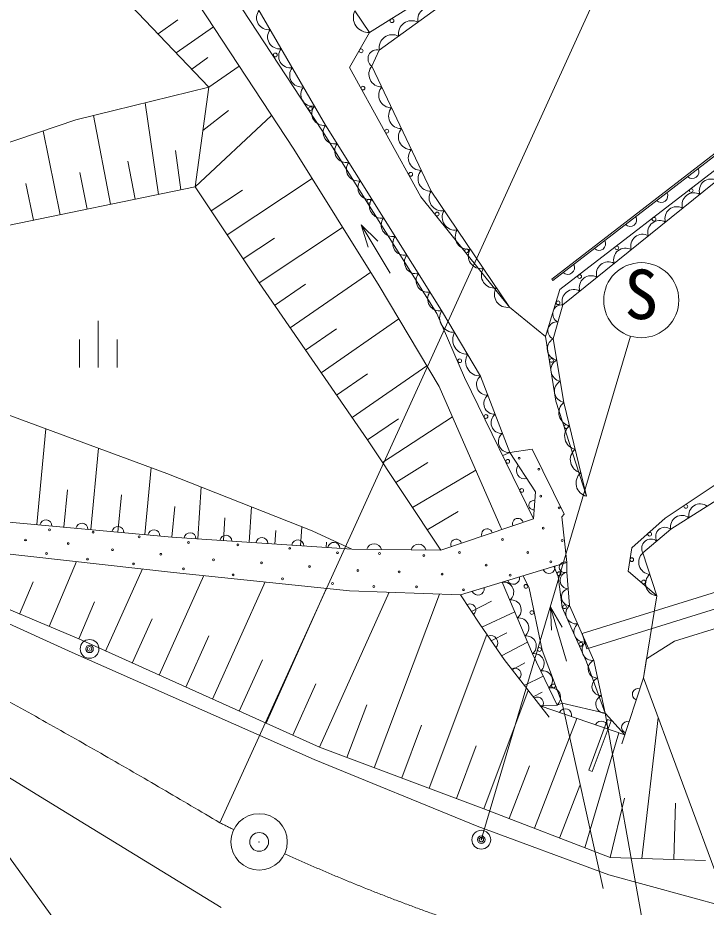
# Model space of a CAD drawing. Units: millimetres, scale not verified. Extents: x 40000 to 680000, y 20000 to 380000.
# Drawn here: x 431532 to 449862, y 261708 to 285401 of the extents above; entities that cross this region are included whole.
import ezdxf
from ezdxf.enums import TextEntityAlignment as Align

# ---------------------------------------------------------------- set-up
doc = ezdxf.new("R2010")
doc.units = ezdxf.units.MM
doc.header["$LTSCALE"] = 1000
doc.header["$PDMODE"] = 32
doc.header["$PDSIZE"] = 500
doc.linetypes.add('CHAIN', pattern=[18.5, 12, -1.5, 3.5, -1.5])
doc.linetypes.add('DASHED', pattern=[7.5, 6, -1.5])
for name, color, linetype, lineweight in [('M-BGD', 7, 'Continuous', 13), ('M-BGD-EXST', 7, 'Continuous', 13), ('M-BMK', 2, 'CHAIN', 13), ('M-BMK-SRVR', 3, 'Continuous', 13), ('M-STR-HTXT', 7, 'Continuous', 13)]:
    doc.layers.add(name, color=color, linetype=linetype, lineweight=lineweight)
doc.styles.add('ＭＳ ゴシック', font='')
doc.styles.get('ＭＳ ゴシック').set_extended_font_data('MS Gothic')

msp = doc.modelspace()

# ---------------------------------------------------------------- linework, layer by layer
at = {"layer": 'M-BGD'}
for p, q in [((436620, 283554), (433143, 287205)), ((439723, 282539), (437369, 286615)), ((437101, 286265), (439648, 282383)), ((440900, 285011), (443168, 286432)), ((443214, 286030), (441158, 284536)), ((438878, 281901), (436342, 285768)), ((440900, 285011), (440505, 285589)), ((435266, 284975), (435797, 285346)), ((435750, 284467), (436744, 285156)), ((440900, 285011), (440361, 284078)), ((436593, 284342), (436165, 284031)), ((441158, 284536), (440961, 284116)), ((436620, 283554), (437429, 284112)), ((442535, 280779), (440961, 284116)), ((440361, 284078), (442267, 280633)), ((436254, 280895), (436620, 283554)), ((435279, 280694), (434920, 283136)), ((436460, 282395), (437144, 282928)), ((434004, 280432), (433544, 282798)), ((436254, 280895), (438289, 282800)), ((439723, 282539), (442817, 277602)), ((432664, 280156), (432205, 282386)), ((442687, 277525), (439648, 282383)), ((445965, 278165), (450919, 281984)), ((435729, 281868), (435872, 280816)), ((441155, 278264), (438878, 281901)), ((446041, 277753), (451060, 281799)), ((434463, 281581), (434654, 280566)), ((433181, 281284), (433382, 280304)), ((437106, 279616), (439366, 281122)), ((436254, 280895), (423867, 278346)), ((431745, 280988), (431946, 280009)), ((436254, 280895), (437958, 278337)), ((437512, 280810), (436680, 280256)), ((442535, 280779), (444621, 277692)), ((442267, 280633), (444621, 277692)), ((437958, 278337), (440182, 279819)), ((440679, 279887), (441116, 279450)), ((440679, 279887), (440859, 279295)), ((440679, 279887), (441451, 278601)), ((438364, 279531), (437532, 278977)), ((438783, 277142), (440929, 278624)), ((445751, 278442), (445782, 278402)), ((437958, 278337), (440846, 274154)), ((439193, 278308), (438370, 277740)), ((441155, 278264), (442752, 275581)), ((445587, 276909), (445965, 278165)), ((446041, 277753), (445785, 276848)), ((442687, 277525), (443429, 275818)), ((442817, 277602), (443856, 275856)), ((439608, 275947), (441682, 277378)), ((440018, 277112), (439195, 276544)), ((445587, 276909), (445861, 275185)), ((446069, 275157), (445785, 276848)), ((440433, 274751), (442427, 276127)), ((440844, 275917), (440021, 275349)), ((443429, 275818), (445263, 272056)), ((443856, 275856), (444629, 273820)), ((442752, 275581), (444394, 271821)), ((445861, 275185), (446676, 272656)), ((446069, 275157), (446676, 272656)), ((448768, 272076), (452956, 274868)), ((441669, 274722), (440846, 274154)), ((441243, 273556), (443106, 274771)), ((432040, 271899), (432276, 274450)), ((448919, 271776), (453267, 274533)), ((440846, 274154), (442793, 271222)), ((433479, 271766), (433679, 273934)), ((444629, 273820), (445227, 273909)), ((445227, 273909), (446080, 272182)), ((444629, 273820), (444443, 273737)), ((444629, 273820), (445313, 272776)), ((434918, 271633), (435083, 273418)), ((441598, 273021), (442453, 273554)), ((442039, 272357), (443728, 273347)), ((432852, 272828), (432760, 271832)), ((436322, 271521), (436414, 272903)), ((445313, 272776), (445263, 272056)), ((458590, 272736), (446558, 268995)), ((434290, 272695), (434198, 271699)), ((435712, 272379), (435637, 271567)), ((437691, 271429), (437754, 272374)), ((443253, 272249), (442434, 271762)), ((458714, 272335), (446682, 268594)), ((429882, 272098), (435637, 271567)), ((437047, 272079), (437006, 271475)), ((442793, 271222), (445263, 272056)), ((446019, 272104), (446080, 272182)), ((446019, 272104), (446149, 270894)), ((439059, 271338), (439093, 271844)), ((444394, 271821), (444417, 271771)), ((448178, 271146), (448919, 271776)), ((458863, 271858), (449014, 268796)), ((435637, 271567), (440428, 271246)), ((438375, 271383), (438399, 271747)), ((439744, 271292), (439753, 271430)), ((435676, 270628), (429954, 271260)), ((440428, 271246), (442793, 271222)), ((448178, 271146), (448547, 270005)), ((433155, 268853), (428423, 270847)), ((432367, 269185), (433095, 270913)), ((446149, 270894), (443318, 270025)), ((446149, 270894), (446154, 270635)), ((433868, 268533), (434850, 270719)), ((440362, 270140), (435676, 270628)), ((445923, 270516), (445806, 270789)), ((446154, 270635), (446224, 269745)), ((447781, 270663), (448547, 270005)), ((428619, 270472), (432979, 268494)), ((431938, 270373), (431578, 269518)), ((435292, 267893), (436484, 270544)), ((436717, 267252), (438119, 270373)), ((445233, 268457), (444430, 270366)), ((445147, 270208), (444992, 270539)), ((438142, 266612), (439755, 270203)), ((440362, 270140), (443318, 270025)), ((445494, 268553), (445147, 270208)), ((439566, 265972), (441421, 270099)), ((441025, 265425), (442757, 270047)), ((443834, 269245), (443318, 270025)), ((433573, 269843), (433155, 268853)), ((444146, 269860), (443609, 269585)), ((445712, 269701), (446029, 269170)), ((445712, 269701), (445742, 269084)), ((445712, 269701), (446146, 268265)), ((446224, 269745), (446868, 268283)), ((435111, 269393), (434580, 268213)), ((443884, 269172), (444764, 269573)), ((443834, 269245), (444479, 268304)), ((436620, 268941), (436005, 267573)), ((442483, 264879), (444019, 268975)), ((444136, 268804), (444555, 269014)), ((446682, 268594), (446558, 268995)), ((433155, 268853), (439566, 265972)), ((444408, 268407), (445104, 268764)), ((449014, 268796), (448272, 268325)), ((439419, 265643), (432979, 268494)), ((445233, 268457), (445889, 267094)), ((445494, 268553), (446024, 267140)), ((438044, 268301), (437429, 266932)), ((444479, 268304), (445679, 266769)), ((445029, 268219), (444691, 268032)), ((447174, 266875), (446673, 268241)), ((446868, 268283), (447174, 266875)), ((448273, 268329), (448190, 267820)), ((445019, 267613), (445517, 267866)), ((447617, 266063), (448190, 267820)), ((448190, 267820), (450273, 262208)), ((439469, 267660), (438854, 266292)), ((443941, 264332), (445122, 267481)), ((445256, 267310), (445496, 267440)), ((440822, 267103), (440295, 265699)), ((447695, 266301), (445439, 267075)), ((446024, 267140), (447174, 266875)), ((447695, 266301), (447174, 266875)), ((442280, 266557), (441754, 265152)), ((445286, 263811), (446421, 266738)), ((446733, 265356), (447234, 266712)), ((446827, 265322), (447328, 266677)), ((447234, 266712), (447328, 266677)), ((448151, 263003), (448586, 266752)), ((446631, 263290), (447533, 266356)), ((433076, 264069), (430000, 265964)), ((439566, 265972), (443941, 264332)), ((443739, 266010), (443212, 264605)), ((443763, 263863), (439419, 265643)), ((445156, 265470), (444613, 264071)), ((446733, 265356), (446827, 265322)), ((446500, 264949), (445958, 263550)), ((447686, 264610), (447303, 263029)), ((449044, 264476), (448998, 262976)), ((447303, 263029), (443941, 264332)), ((436944, 261696), (433076, 264069)), ((447271, 262570), (443763, 263863)), ((449845, 262950), (447303, 263029)), ((447271, 262570), (450381, 261720))]:
    msp.add_line(p, q, dxfattribs=at)
at = {"layer": 'M-BGD', "linetype": 'DASHED'}
for p, q in [((433080, 282684), (436620, 283554)), ((433080, 282684), (422536, 279094)), ((445587, 276909), (444621, 277692)), ((435503, 273263), (427996, 276025)), ((435503, 273263), (439369, 271735)), ((440428, 271246), (439369, 271735)), ((448190, 267820), (448547, 270005)), ((448735, 254880), (446024, 267140)), ((447174, 266875), (449392, 254467)), ((432584, 261274), (430518, 264119))]:
    msp.add_line(p, q, dxfattribs=at)
at = {"layer": 'M-BGD'}
for points in [[(445751, 278442), (450721, 282273), (455462, 285126), (462251, 288139), (465524, 289600)], [(445782, 278402), (450749, 282232), (455485, 285082), (462271, 288093), (465545, 289554)], [(448768, 272076), (447882, 271284), (447781, 270663)], [(446673, 268241), (446027, 269696), (445923, 270516)], [(446024, 267140), (445889, 267094), (445439, 267075)]]:
    msp.add_lwpolyline(points, dxfattribs=at)
for centre, radius in [((441494, 285324), 50), ((440674, 284520), 50), ((438388, 284410), 50), ((440722, 283528), 50), ((439324, 282983), 50), ((441358, 282380), 50), ((441993, 281232), 50), ((449463, 280798), 50), ((440880, 280515), 50), ((442699, 280174), 50), ((448472, 280035), 50), ((443483, 279194), 50), ((447481, 279271), 50), ((446491, 278507), 50), ((445916, 277809), 50), ((443298, 276264), 50), ((445742, 276273), 50), ((443997, 274780), 50), ((446133, 274510), 50), ((444879, 273666), 25), ((444577, 273584), 50), ((445408, 273373), 25), ((444949, 272810), 50), ((445455, 272657), 25), ((445949, 272344), 25), ((449319, 272384), 50), ((432378, 271763), 25), ((445525, 271806), 25), ((433536, 271697), 25), ((434766, 271577), 25), ((444434, 271503), 25), ((448358, 271643), 50), ((431738, 271490), 25), ((432877, 271393), 25), ((436073, 271425), 25), ((437395, 271360), 25), ((438772, 271268), 25), ((446029, 271476), 25), ((432300, 271128), 25), ((434054, 271232), 25), ((435343, 271109), 25), ((440043, 271152), 25), ((441165, 271131), 25), ((442343, 271074), 25), ((443290, 271156), 25), ((445108, 271158), 25), ((433390, 270983), 25), ((434617, 270852), 25), ((436743, 270963), 25), ((438025, 270884), 25), ((444002, 270823), 25), ((445726, 270907), 25), ((447880, 270966), 50), ((435941, 270720), 25), ((437263, 270558), 25), ((439302, 270781), 25), ((440589, 270675), 25), ((441686, 270639), 25), ((442828, 270584), 25), ((444644, 270551), 25), ((445945, 270593), 50), ((438579, 270455), 25), ((439912, 270330), 25), ((448196, 270372), 50), ((441012, 270251), 25), ((442151, 270240), 25), ((443396, 270166), 25), ((445061, 270255), 50), ((446090, 269712), 50), ((445219, 269557), 50), ((446522, 268712), 50), ((445423, 268574), 50), ((445795, 267602), 50)]:
    msp.add_circle(centre, radius, dxfattribs=at)
for centre, radius, start, end in [((438206, 285400), 316, 141.599, 278.4162), ((440872, 285416), 406, 154.8789, 273.9107), ((442532, 285347), 352, 61.6171, 190.4135), ((442019, 284973), 352, 61.6186, 190.4127), ((438500, 284890), 316, 141.5994, 278.4158), ((441505, 284600), 352, 61.6185, 190.4121), ((438794, 284380), 316, 141.599, 278.4162), ((441091, 284311), 235, 73.3865, 236.3467), ((441216, 283896), 336, 139.1534, 271.34), ((439088, 283871), 316, 141.6001, 278.4161), ((439383, 283361), 316, 141.5994, 278.4158), ((441478, 283340), 336, 139.1534, 271.34), ((439677, 282852), 316, 141.599, 278.4162), ((441740, 282784), 336, 139.1534, 271.34), ((439973, 282351), 312, 143.1272, 281.0172), ((442002, 282228), 336, 139.1529, 271.3405), ((440282, 281858), 312, 143.1272, 281.0171), ((442264, 281671), 336, 139.1534, 271.34), ((440592, 281364), 312, 143.1267, 281.0176), ((442527, 281115), 336, 139.1534, 271.34), ((449491, 281295), 176, 226.1749, 29.0821), ((440901, 280870), 312, 143.1273, 281.016), ((449991, 280791), 315, 60.2456, 197.5057), ((442825, 280601), 341, 148.4906, 279.6178), ((441211, 280376), 312, 143.1285, 281.0158), ((448663, 280657), 176, 226.1756, 29.0797), ((449535, 280423), 315, 60.247, 197.5052), ((449078, 280055), 315, 60.2471, 197.5042), ((441520, 279883), 312, 143.1267, 281.0176), ((443173, 280086), 341, 148.4906, 279.6178), ((447835, 280019), 176, 226.1747, 29.0807), ((448622, 279687), 315, 60.247, 197.5052), ((443521, 279572), 341, 148.491, 279.6174), ((448166, 279319), 315, 60.247, 197.5052), ((441829, 279389), 312, 143.1272, 281.0172), ((447007, 279380), 176, 226.1731, 29.0824), ((443869, 279057), 341, 148.4906, 279.6178), ((447710, 278951), 315, 60.2467, 197.5048), ((442139, 278895), 312, 143.1272, 281.0171), ((447253, 278584), 315, 60.2469, 197.5054), ((444217, 278542), 341, 148.4906, 279.6178), ((446179, 278742), 176, 226.1756, 29.0797), ((442448, 278402), 312, 143.1269, 281.0165), ((446797, 278216), 315, 60.247, 197.5052), ((444564, 278028), 341, 148.4906, 279.6178), ((446341, 277848), 315, 60.2471, 197.5042), ((442757, 277908), 312, 143.1285, 281.0158), ((446014, 277517), 238, 83.4574, 244.9622), ((443150, 277406), 386, 149.6163, 271.9208), ((445886, 277064), 238, 83.457, 244.9619), ((443497, 276824), 386, 149.6169, 271.9194), ((445935, 276583), 304, 119.5828, 259.5007), ((443843, 276243), 386, 149.6163, 271.9208), ((446030, 276020), 304, 119.5819, 259.5007), ((444032, 275632), 285, 128.1745, 273.3794), ((446125, 275456), 304, 119.5836, 259.499), ((444226, 275123), 285, 128.1745, 273.3794), ((446299, 274881), 359, 129.89, 257.3831), ((444419, 274614), 285, 128.1752, 273.3789), ((446451, 274256), 359, 129.8903, 257.3819), ((444612, 274105), 285, 128.1745, 273.3794), ((446602, 273631), 359, 129.89, 257.3831), ((445029, 273336), 219, 141.643, 284.8106), ((446754, 273006), 359, 129.89, 257.3831), ((445261, 272418), 123, 73.4736, 278.5662), ((449700, 272147), 305, 52.4584, 192.2982), ((432279, 271866), 161, 358.6168, 170.8307), ((444849, 271922), 145, 16.6388, 200.658), ((449217, 271841), 305, 52.4592, 192.2985), ((433238, 271777), 161, 358.615, 170.8315), ((434197, 271689), 161, 358.6152, 170.8323), ((435157, 271600), 161, 358.6168, 170.8307), ((444026, 271644), 145, 16.6378, 200.6586), ((448765, 271582), 248, 51.5115, 209.2235), ((436116, 271524), 160, 359.8866, 172.4604), ((437074, 271460), 160, 359.8872, 172.4584), ((438032, 271396), 160, 359.8872, 172.4584), ((438990, 271332), 160, 359.8872, 172.4584), ((439948, 271268), 160, 359.8872, 172.4584), ((441019, 271186), 204, 14.8623, 163.9855), ((442201, 271174), 204, 14.8624, 163.9867), ((443203, 271366), 145, 16.6374, 200.659), ((448394, 271267), 248, 51.5123, 209.2228), ((448389, 270899), 325, 130.5138, 265.3784), ((446093, 270763), 142, 66.8701, 295.1252), ((445673, 270764), 165, 202.3549, 11.7741), ((446196, 270414), 225, 100.8149, 268.2129), ((448573, 270329), 325, 130.5148, 265.3783), ((444468, 270102), 268, 307.4294, 98.164), ((444729, 270474), 165, 202.3533, 11.7769), ((443785, 270184), 165, 202.3533, 11.7769), ((446231, 269969), 225, 100.8149, 268.2129), ((444669, 269624), 268, 307.429, 98.1655), ((443571, 269632), 156, 305.6848, 121.3131), ((446402, 269532), 277, 129.9726, 277.6236), ((444870, 269147), 268, 307.429, 98.1655), ((446617, 269045), 277, 129.9715, 277.6237), ((444119, 268749), 196, 317.88, 110.9364), ((445070, 268669), 268, 307.4297, 98.165), ((446832, 268558), 277, 129.9726, 277.6236), ((445289, 268204), 259, 308.8483, 102.5591), ((446962, 268057), 244, 112.654, 271.796), ((444769, 267912), 163, 312.5397, 123.5027), ((445508, 267750), 259, 308.8488, 102.5586), ((447064, 267588), 244, 112.6543, 271.7973), ((445727, 267296), 259, 308.8483, 102.5591), ((448050, 267379), 154, 73.4359, 250.4575), ((445368, 267145), 163, 312.5394, 123.5029), ((447166, 267119), 244, 112.6522, 271.7978), ((446109, 266824), 170, 347.8058, 154.2801), ((447067, 266495), 170, 347.8039, 154.2807), ((447764, 266501), 154, 73.4374, 250.4561)]:
    msp.add_arc(centre, radius, start, end, dxfattribs=at)
for points, knots in [([(325839, 292998), (326162, 293038), (326492, 293046), (326810, 293118), (327563, 293287), (328257, 293675), (329010, 293843), (330330, 294138), (331687, 294252), (333036, 294335), (334426, 294420), (335823, 294414), (337213, 294338), (339112, 294234), (341012, 294044), (342883, 293709), (344462, 293426), (346018, 293015), (347551, 292547), (349662, 291903), (351698, 291032), (353775, 290286), (356399, 289343), (359055, 288487), (361658, 287485), (364788, 286280), (367846, 284894), (370952, 283627), (375112, 281928), (379297, 280293), (383461, 278606), (385968, 277591), (388422, 276441), (390971, 275536), (393735, 274554), (396601, 273882), (399393, 272984), (402564, 271965), (405769, 271027), (408853, 269769), (411772, 268578), (414565, 267101), (417380, 265682), (420664, 264026), (423902, 262281), (427130, 260516), (429700, 259111), (432261, 257688), (434785, 256201), (435296, 255900), (435797, 255581), (436301, 255268)], [0, 0, 0, 0, 1, 1, 1, 2, 2, 2, 3, 3, 3, 4, 4, 4, 5, 5, 5, 6, 6, 6, 7, 7, 7, 8, 8, 8, 9, 9, 9, 10, 10, 10, 11, 11, 11, 12, 12, 12, 13, 13, 13, 14, 14, 14, 15, 15, 15, 16, 16, 16, 17, 17, 17, 17]), ([(340467, 290206), (341195, 290128), (341930, 290095), (342652, 289971), (344128, 289718), (345580, 289335), (347023, 288934), (349211, 288325), (351374, 287623), (353513, 286859), (356399, 285828), (359261, 284720), (362061, 283475), (364016, 282606), (365877, 281537), (367814, 280626), (369044, 280048), (370289, 279501), (371539, 278967), (373585, 278093), (375648, 277260), (377716, 276440), (379274, 275824), (380856, 275270), (382409, 274643), (383713, 274116), (384975, 273488), (386291, 272992), (387551, 272518), (388850, 272157), (390126, 271729), (391971, 271111), (393796, 270438), (395649, 269848), (398166, 269047), (400742, 268438), (403247, 267598), (405229, 266934), (407180, 266175), (409120, 265395), (411330, 264506), (413531, 263590), (415685, 262573), (418146, 261412), (420617, 260247), (422941, 258830), (424365, 257961), (425730, 256988), (427016, 255926), (428600, 254617), (430066, 253165), (431478, 251672), (432016, 251103), (432552, 250525), (433001, 249883), (433503, 249167), (433907, 248385), (434298, 247603), (434443, 247313), (434556, 247009), (434685, 246711)], [0, 0, 0, 0, 1, 1, 1, 2, 2, 2, 3, 3, 3, 4, 4, 4, 5, 5, 5, 6, 6, 6, 7, 7, 7, 8, 8, 8, 9, 9, 9, 10, 10, 10, 11, 11, 11, 12, 12, 12, 13, 13, 13, 14, 14, 14, 15, 15, 15, 16, 16, 16, 17, 17, 17, 18, 18, 18, 19, 19, 19, 20, 20, 20, 20]), ([(410073, 266965), (411456, 266387), (412857, 265851), (414222, 265231), (416320, 264279), (418381, 263244), (420427, 262184), (422451, 261135), (424480, 260089), (426429, 258906), (428005, 257949), (429553, 256939), (431021, 255822), (432360, 254802), (433652, 253712), (434852, 252531), (435914, 251485), (436971, 250410), (437818, 249184), (438304, 248480), (438665, 247695), (439012, 246913)], [0, 0, 0, 0, 1, 1, 1, 2, 2, 2, 3, 3, 3, 4, 4, 4, 5, 5, 5, 6, 6, 6, 7, 7, 7, 7])]:
    msp.add_open_spline(points, degree=3, knots=knots, dxfattribs=at)
at = {"layer": 'M-BGD-EXST'}
for p, q in [((433674, 277331), (433674, 276081)), ((433174, 276831), (433174, 276081)), ((434174, 276831), (434174, 276081)), ((447848, 276919), (443873, 263506))]:
    msp.add_line(p, q, dxfattribs=at)
for centre, radius in [((448132, 277878), 1000), ((433443, 268589), 100), ((433443, 268589), 60), ((443873, 263506), 100), ((443873, 263506), 60)]:
    msp.add_circle(centre, radius, dxfattribs=at)
for p in [(433443, 268589), (443873, 263506)]:
    msp.add_point(p, dxfattribs=at)
at = {"layer": 'M-BMK'}
for centre, radius, start, end in [((322676, 71826), 223527, 59.26639, 73.83716), ((459706, 309425), 50861, 243.3699, 243.8402), ((459706, 309425), 50861, 245.53, 295.0686)]:
    msp.add_arc(centre, radius, start, end, dxfattribs=at)
at = {"layer": 'M-BMK-SRVR'}
msp.add_circle((437958, 263448), 750, dxfattribs=at)
msp.add_point((437958, 263448), dxfattribs=at)
msp.add_point((437958, 263448), dxfattribs=at)
at = {"layer": 'M-STR-HTXT'}
msp.add_line((436908, 263959), (453559, 300559), dxfattribs=at)

# ---------------------------------------------------------------- texts
at = {"layer": 'M-BGD-EXST', "style": 'ＭＳ ゴシック'}
msp.add_text('S', height=1320, dxfattribs=at).set_placement((448132, 276978), align=Align.BOTTOM_CENTER)

doc.saveas('drawing.dxf')
